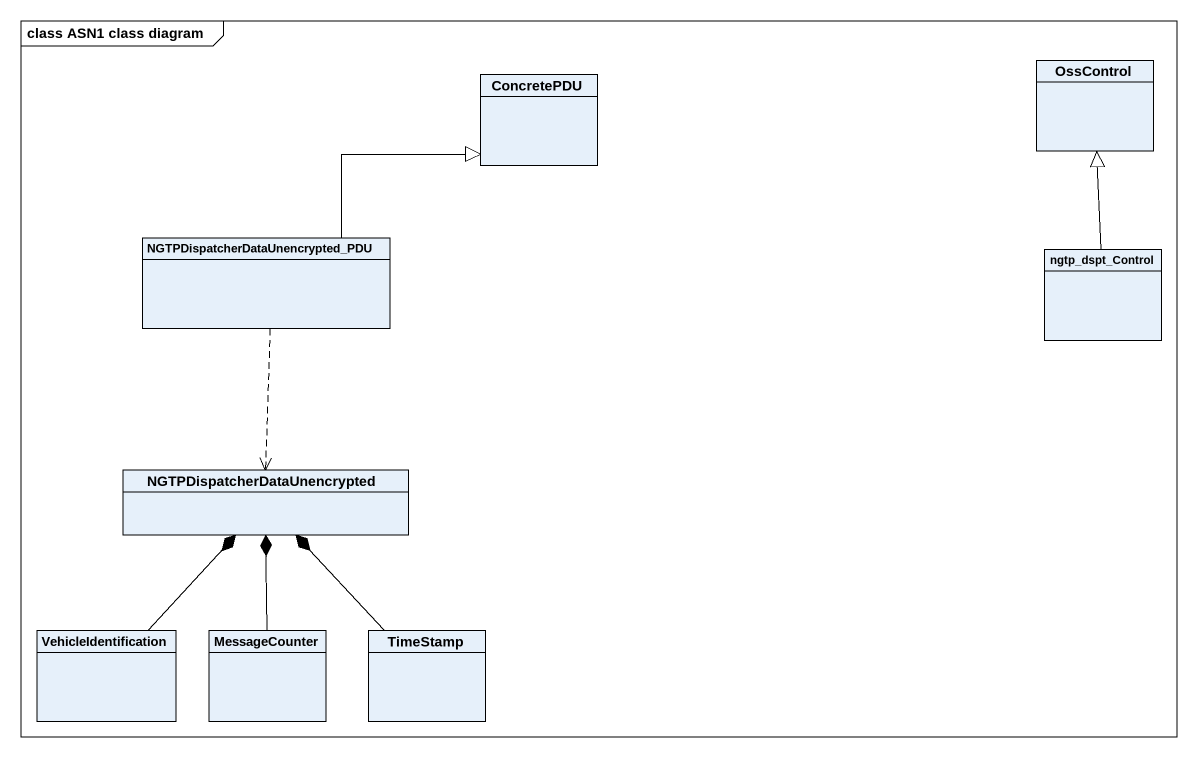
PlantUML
@startuml
mainframe class ASN1 class diagram
hide circle
hide empty members
class OssControl
class ConcretePDU
class "NGTPDispatcherDataUnencrypted_PDU" as NGTPDispatcherDataUnencrypte
class ngtp_dspt_Control
class "NGTPDispatcherDataUnencrypted" as NGTPDispatcherDataUnencrypte_2
class VehicleIdentification
class MessageCounter
class TimeStamp
NGTPDispatcherDataUnencrypte -right-|> ConcretePDU
NGTPDispatcherDataUnencrypte ..> NGTPDispatcherDataUnencrypte_2
ngtp_dspt_Control -up-|> OssControl
VehicleIdentification -up-* NGTPDispatcherDataUnencrypte_2
MessageCounter -up-* NGTPDispatcherDataUnencrypte_2
TimeStamp -up-* NGTPDispatcherDataUnencrypte_2
@enduml
